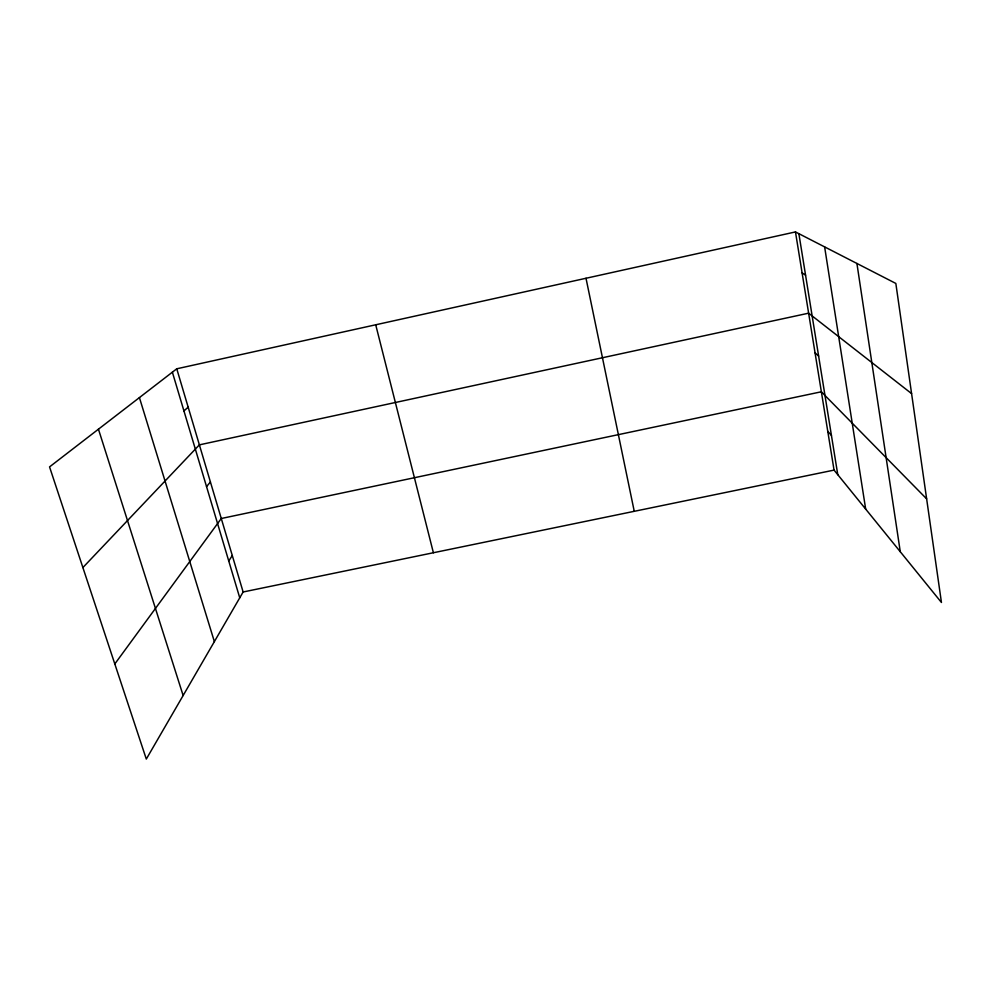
<?xml version="1.0" encoding="UTF-8"?>
<svg xmlns="http://www.w3.org/2000/svg" width="991" height="991" viewBox="0 0 991 991"><rect width="100%" height="100%" fill="white"/><g stroke="black" fill="none" stroke-linecap="round" stroke-linejoin="round"><path stroke-width="1.49" d="M176.757 368.801L243.129 591.986L146.309 759.069L49.55 466.897L176.757 368.801L795.463 231.931L895.839 283.438L941.45 602.478L834.05 470.106L795.463 231.931M228.748 560.993L232.29 555.542M114.807 663.958L221.278 518.504L821.366 391.779L926.635 498.857M206.549 486.631L210.414 481.973M82.885 567.558L199.377 444.86L808.631 313.181L911.596 393.613M183.954 410.955L188.154 407.14M243.129 591.986L834.05 470.106M802.103 272.897L805.559 275.151M815.048 352.808L818.616 356.029M827.758 431.271L831.424 435.396M98.443 429.19L183.137 695.509M139.421 397.589L214.366 641.611M172.372 372.182L239.748 597.821M375.713 324.788L433.389 552.743M586.003 278.26L634.252 511.306M798.87 233.678L837.767 474.677M824.623 246.895L865.676 509.077M856.918 263.47L900.274 551.727"/></g></svg>
